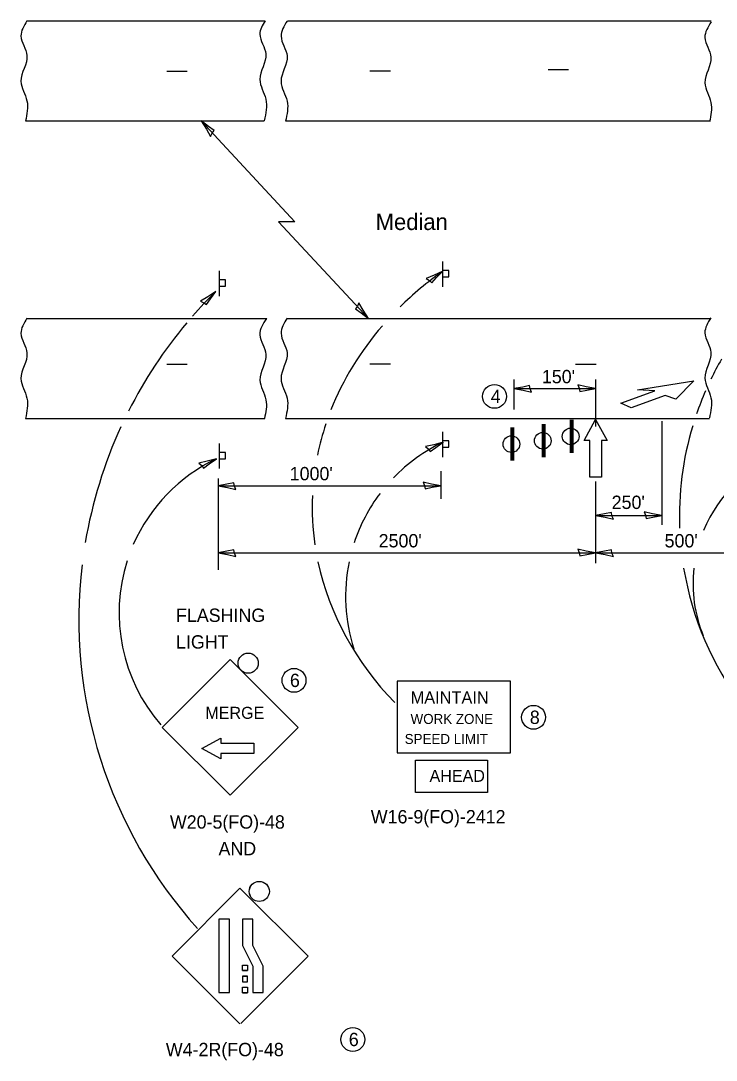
# Model space of a CAD drawing. Extents: x 1920121 to 1937144, y 1296471 to 1305112.
# Drawn here: x 1929162.2 to 1929475.1, y 1303968.1 to 1304435.8 of the extents above; entities that cross this region are included whole.
import ezdxf

# ---------------------------------------------------------------- set-up
doc = ezdxf.new("R2010")
doc.units = 0
for name, color, linetype in [('Design_PR_PMK Symbols', 7, 'Continuous'), ('Design_PR_Roadway Notes', 7, 'Continuous'), ('Level 20', 7, 'Continuous'), ('Level 22', 7, 'Continuous'), ('Level 24', 7, 'Continuous'), ('Level 25', 7, 'Continuous'), ('Stage_Construction Traffic Control', 7, 'Continuous')]:
    doc.layers.add(name, color=color, linetype=linetype)

msp = doc.modelspace()

# ---------------------------------------------------------------- linework, layer by layer
at = {"layer": 'Design_PR_PMK Symbols'}
for p, q in [((1929432.22, 1304263.75), (1929447.45, 1304269.3)), ((1929439.6, 1304269.8), (1929464.97, 1304273.78)), ((1929447.45, 1304269.3), (1929439.6, 1304269.8)), ((1929464.97, 1304273.78), (1929456.95, 1304265.58)), ((1929452.06, 1304267.15), (1929436.83, 1304261.6)), ((1929456.95, 1304265.58), (1929452.06, 1304267.15)), ((1929436.83, 1304261.6), (1929432.22, 1304263.75))]:
    msp.add_line(p, q, dxfattribs=at)
at = {"layer": 'Design_PR_Roadway Notes'}
for p, q in [((1929164.84, 1304435.78), (1929272.14, 1304435.78)), ((1929282.15, 1304435.78), (1929472.79, 1304435.78)), ((1929227.93, 1304413.1), (1929237.13, 1304413.1)), ((1929227.93, 1304413.1), (1929237.13, 1304413.1)), ((1929319.28, 1304413.25), (1929328.47, 1304413.25)), ((1929319.28, 1304413.25), (1929328.47, 1304413.25)), ((1929164.32, 1304390.72), (1929271.72, 1304390.72)), ((1929281.32, 1304390.72), (1929472.03, 1304390.72)), ((1929351.99, 1304327.51), (1929351.99, 1304316.17)), ((1929251.49, 1304323.27), (1929251.49, 1304311.93)), ((1929164.96, 1304301.89), (1929272.9, 1304301.89)), ((1929281.89, 1304301.89), (1929472.68, 1304301.89)), ((1929384, 1304274.43), (1929384, 1304260.95)), ((1929420.8, 1304274.43), (1929420.8, 1304253.24)), ((1929164.4, 1304256.83), (1929272.02, 1304256.83)), ((1929281.36, 1304256.83), (1929472, 1304256.83)), ((1929450.61, 1304255.61), (1929450.61, 1304208.93)), ((1929351.99, 1304250.78), (1929351.99, 1304239.45)), ((1929251.49, 1304245.66), (1929251.49, 1304234.32)), ((1929250.97, 1304229.83), (1929250.97, 1304188.82)), ((1929420.8, 1304228.52), (1929420.8, 1304191.75))]:
    msp.add_line(p, q, dxfattribs=at)
for points in [[(1929243.4, 1304390.72), (1929285.56, 1304345.34), (1929278.16, 1304345.34), (1929318.57, 1304301.89)], [(1929256.4, 1304148.35), (1929225.77, 1304117.81), (1929256.44, 1304087.3), (1929286.95, 1304117.81), (1929256.4, 1304148.35)], [(1929259.7, 1303985.54), (1929260.78, 1303984.47)]]:
    msp.add_lwpolyline(points, dxfattribs=at)
for points in [[(1929354.82, 1304323.45), (1929351.99, 1304323.45), (1929351.99, 1304320.62), (1929354.82, 1304320.62)], [(1929254.33, 1304319.22), (1929251.49, 1304319.22), (1929251.49, 1304316.38), (1929254.33, 1304316.38)], [(1929243.03, 1304309.6), (1929244.57, 1304308.97), (1929245.79, 1304308.1), (1929247.53, 1304310.73), (1929249.89, 1304314.04), (1929246.31, 1304311.59)], [(1929418.2, 1304230.46), (1929418.2, 1304246.9), (1929415.61, 1304246.9), (1929420.8, 1304256.41), (1929426, 1304246.9), (1929423.4, 1304246.9), (1929423.4, 1304230.46)], [(1929354.82, 1304246.73), (1929351.99, 1304246.73), (1929351.99, 1304243.9), (1929354.82, 1304243.9)], [(1929254.33, 1304241.61), (1929251.49, 1304241.61), (1929251.49, 1304238.77), (1929254.33, 1304238.77)], [(1929331.47, 1304106.41), (1929382.58, 1304106.41), (1929382.58, 1304138.69), (1929331.47, 1304138.69)], [(1929267.01, 1304106.05), (1929252.24, 1304106.05), (1929252.24, 1304103.71), (1929243.69, 1304108.38), (1929252.24, 1304113.04), (1929252.24, 1304110.71), (1929267.01, 1304110.71)], [(1929339.72, 1304103.16), (1929372.2, 1304103.16), (1929372.2, 1304088.57), (1929339.72, 1304088.57)], [(1929251.36, 1303998.59), (1929256.06, 1303998.59), (1929256.06, 1304031.51), (1929251.36, 1304031.51)], [(1929266.6, 1303998.59), (1929271.3, 1303998.6), (1929271.3, 1304010.36), (1929266.59, 1304019.75), (1929266.6, 1304031.52), (1929261.9, 1304031.51), (1929261.9, 1304019.75), (1929266.6, 1304010.35)]]:
    msp.add_lwpolyline(points, close=True, dxfattribs=at)
for centre, radius in [((1929375.33, 1304266.8), 5.37), ((1929397.03, 1304246.84), 3.75), ((1929264.51, 1304146.76), 4.53), ((1929285.12, 1304139.02), 5.37), ((1929392.9, 1304122.39), 5.37), ((1929269.5, 1304044.05), 4.53), ((1929311.61, 1303977.43), 5.37)]:
    msp.add_circle(centre, radius, dxfattribs=at)
for centre, radius, start, end in [((1929396.05, 1304166.44), 207.73, 134.7192, 138.9109), ((1929396.05, 1304166.44), 207.73, 140.0131, 153.1733), ((1929599.94, 1304212.79), 141.46, 150.0203, 154.1332), ((1929599.94, 1304212.79), 141.46, 156.4754, 160.9871), ((1929396.05, 1304166.44), 207.73, 155.3276, 170.4002), ((1929599.94, 1304212.79), 141.46, 163.2504, 182.1713), ((1929385.05, 1304176.86), 76.74, 115.3613, 136.0153), ((1929527.02, 1304182.61), 62.41, 109.9433, 157.4845), ((1929283.14, 1304169.38), 76.74, 115.3613, 156.3929), ((1929385.05, 1304176.86), 76.74, 142.9182, 161.708), ((1929396.05, 1304166.44), 207.73, 173.2012, 222.0128), ((1929283.14, 1304169.38), 76.74, 162.2703, 220.9635), ((1929385.05, 1304176.86), 76.74, 168.3162, 197.9178), ((1929599.94, 1304212.79), 141.46, 189.4873, 216.9957), ((1929527.02, 1304182.61), 62.41, 173.6613, 202.2018)]:
    msp.add_arc(centre, radius, start, end, dxfattribs=at)
for start_param, end_param in [(2.268919, 2.433995), (2.511494, 2.819959), (2.867621, 2.970885), (3.103312, 3.263559), (3.319346, 3.826951)]:
    msp.add_ellipse((1929457.92, 1304216.83), major_axis=(164.64, 0), ratio=0.843016, start_param=start_param, end_param=end_param, dxfattribs=at)
for points in [[(1929165, 1304435.79), (1929162.28, 1304429), (1929165, 1304420.17), (1929162.28, 1304408.61), (1929165, 1304399.78), (1929164.32, 1304390.72)], [(1929472.79, 1304435.34), (1929469.96, 1304428.27), (1929472.68, 1304419.44), (1929469.96, 1304407.89), (1929472.68, 1304399.05), (1929472.03, 1304390.32)], [(1929165, 1304301.97), (1929162.28, 1304295.18), (1929165, 1304286.35), (1929162.28, 1304274.79), (1929165, 1304265.96), (1929164.32, 1304256.9)], [(1929272.71, 1304301.9), (1929269.76, 1304294.52), (1929272.47, 1304285.68), (1929269.76, 1304274.13), (1929272.47, 1304265.3), (1929271.83, 1304256.78)], [(1929282.02, 1304301.97), (1929279.3, 1304295.18), (1929282.02, 1304286.35), (1929279.3, 1304274.79), (1929282.02, 1304265.96), (1929281.34, 1304256.9)], [(1929472.68, 1304302.2), (1929469.96, 1304295.4), (1929472.68, 1304286.57), (1929469.96, 1304275.02), (1929472.68, 1304266.19), (1929472, 1304257.12)]]:
    msp.add_spline(points, degree=3, dxfattribs=at)
at = {"layer": 'Level 20'}
for points in [[(1929261.14, 1303984.68), (1929291.47, 1304014.94), (1929260.81, 1304045.45), (1929230.3, 1304014.94), (1929260.77, 1303984.47)], [(1929261.15, 1303984.68), (1929291.48, 1304014.93), (1929260.82, 1304045.45), (1929230.31, 1304014.93), (1929260.78, 1303984.47)]]:
    msp.add_lwpolyline(points, dxfattribs=at)
for points in [[(1929251.35, 1303998.6), (1929256.05, 1303998.6), (1929256.05, 1304031.51), (1929251.35, 1304031.51)], [(1929251.36, 1303998.59), (1929256.06, 1303998.59), (1929256.06, 1304031.51), (1929251.36, 1304031.51)], [(1929266.6, 1303998.6), (1929271.29, 1303998.6), (1929271.29, 1304010.36), (1929266.59, 1304019.76), (1929266.6, 1304031.52), (1929261.89, 1304031.51), (1929261.89, 1304019.76), (1929266.6, 1304010.35)], [(1929266.6, 1303998.59), (1929271.3, 1303998.6), (1929271.3, 1304010.36), (1929266.59, 1304019.75), (1929266.6, 1304031.52), (1929261.9, 1304031.51), (1929261.9, 1304019.75), (1929266.6, 1304010.35)]]:
    msp.add_lwpolyline(points, close=True, dxfattribs=at)
for centre, radius in [((1929409.58, 1304248.79), 3.75), ((1929382.91, 1304245.33), 3.75), ((1929269.49, 1304044.05), 4.53), ((1929269.5, 1304044.05), 4.53)]:
    msp.add_circle(centre, radius, dxfattribs=at)
for points in [[(1929272.16, 1304435.81), (1929269.75, 1304429.78), (1929272.46, 1304420.94), (1929269.75, 1304409.39), (1929272.46, 1304400.56), (1929271.73, 1304390.84)], [(1929282.01, 1304435.67), (1929279.3, 1304428.87), (1929282.01, 1304420.04), (1929279.3, 1304408.49), (1929282.01, 1304399.66), (1929281.33, 1304390.59)]]:
    msp.add_spline(points, degree=3, dxfattribs=at)
at = {"layer": 'Level 22'}
for p, q in [((1929383.99, 1304274.43), (1929383.99, 1304260.95)), ((1929384, 1304274.43), (1929384, 1304260.95)), ((1929420.79, 1304274.43), (1929420.79, 1304253.25)), ((1929420.8, 1304274.43), (1929420.8, 1304253.24)), ((1929351.21, 1304233.12), (1929351.21, 1304220.64))]:
    msp.add_line(p, q, dxfattribs=at)
at = {"layer": 'Level 24'}
for p, q in [((1929384, 1304270.31), (1929420.8, 1304270.31)), ((1929250.96, 1304226.6), (1929351.21, 1304226.6)), ((1929420.8, 1304213.18), (1929450.61, 1304213.18)), ((1929250.96, 1304196.41), (1929420.8, 1304196.41)), ((1929420.8, 1304196.41), (1929505.55, 1304196.41))]:
    msp.add_line(p, q, dxfattribs=at)
for points in [[(1929247.62, 1304383.72), (1929248.3, 1304385.24), (1929249.21, 1304386.43), (1929246.63, 1304388.26), (1929243.4, 1304390.72), (1929245.74, 1304387.06)], [(1929344.59, 1304319.9), (1929346.01, 1304319.02), (1929347.07, 1304317.96), (1929349.22, 1304320.27), (1929352.09, 1304323.15), (1929348.16, 1304321.32)], [(1929314.35, 1304308.89), (1929313.66, 1304307.36), (1929312.76, 1304306.17), (1929315.34, 1304304.35), (1929318.57, 1304301.89), (1929316.23, 1304305.54)], [(1929392, 1304268.64), (1929391.35, 1304270.18), (1929391.1, 1304271.65), (1929388, 1304271.01), (1929384, 1304270.31), (1929388.27, 1304269.54)], [(1929412.8, 1304271.99), (1929413.46, 1304270.45), (1929413.71, 1304268.98), (1929416.8, 1304269.62), (1929420.8, 1304270.31), (1929416.54, 1304271.09)], [(1929344.24, 1304244.28), (1929345.48, 1304243.17), (1929346.34, 1304241.95), (1929348.86, 1304243.86), (1929352.18, 1304246.2), (1929347.99, 1304245.07)], [(1929242.33, 1304236.81), (1929243.58, 1304235.7), (1929244.44, 1304234.47), (1929246.96, 1304236.38), (1929250.28, 1304238.72), (1929246.09, 1304237.6)], [(1929258.96, 1304224.92), (1929258.31, 1304226.46), (1929258.06, 1304227.94), (1929254.96, 1304227.29), (1929250.96, 1304226.6), (1929255.23, 1304225.82)], [(1929343.21, 1304228.27), (1929343.87, 1304226.73), (1929344.12, 1304225.26), (1929347.21, 1304225.9), (1929351.21, 1304226.6), (1929346.95, 1304227.37)], [(1929428.8, 1304211.51), (1929428.15, 1304213.05), (1929427.9, 1304214.52), (1929424.8, 1304213.88), (1929420.8, 1304213.18), (1929425.07, 1304212.41)], [(1929442.61, 1304214.86), (1929443.26, 1304213.32), (1929443.51, 1304211.85), (1929446.61, 1304212.49), (1929450.61, 1304213.18), (1929446.34, 1304213.96)], [(1929258.96, 1304194.74), (1929258.31, 1304196.28), (1929258.06, 1304197.75), (1929254.96, 1304197.1), (1929250.96, 1304196.41), (1929255.23, 1304195.64)], [(1929412.8, 1304198.09), (1929413.46, 1304196.55), (1929413.71, 1304195.07), (1929416.8, 1304195.72), (1929420.8, 1304196.41), (1929416.54, 1304197.19)], [(1929428.8, 1304194.74), (1929428.15, 1304196.28), (1929427.9, 1304197.75), (1929424.8, 1304197.1), (1929420.8, 1304196.41), (1929425.07, 1304195.64)]]:
    msp.add_lwpolyline(points, close=True, dxfattribs=at)
at = {"layer": 'Level 25'}
for p, q in [((1929227.94, 1304413.1), (1929237.13, 1304413.1)), ((1929227.94, 1304413.1), (1929237.13, 1304413.1)), ((1929319.29, 1304413.25), (1929328.48, 1304413.25)), ((1929319.29, 1304413.25), (1929328.48, 1304413.25)), ((1929399.47, 1304413.86), (1929408.67, 1304413.86)), ((1929227.94, 1304281.33), (1929237.13, 1304281.33)), ((1929319.29, 1304281.48), (1929328.48, 1304281.48)), ((1929411.81, 1304281.37), (1929421.01, 1304281.37))]:
    msp.add_line(p, q, dxfattribs=at)
at = {"layer": 'Stage_Construction Traffic Control'}
for p, q in [((1929261.89, 1304010.88), (1929264.24, 1304010.88)), ((1929261.89, 1304008.39), (1929264.24, 1304008.39)), ((1929261.89, 1304005.91), (1929264.24, 1304005.91)), ((1929261.89, 1304003.43), (1929264.24, 1304003.43)), ((1929261.89, 1304000.94), (1929264.24, 1304000.94)), ((1929261.89, 1303998.46), (1929264.24, 1303998.46))]:
    msp.add_line(p, q, dxfattribs=at)
for points in [[(1929261.89, 1304010.88), (1929264.24, 1304010.88), (1929264.24, 1304008.39), (1929261.89, 1304008.39)], [(1929264.24, 1304005.91), (1929261.89, 1304005.91), (1929261.89, 1304003.43), (1929264.24, 1304003.43)], [(1929261.89, 1304000.94), (1929264.24, 1304000.94), (1929264.24, 1303998.46), (1929261.89, 1303998.46)]]:
    msp.add_lwpolyline(points, close=True, dxfattribs=at)

# ---------------------------------------------------------------- texts
at = {"layer": 'Design_PR_Roadway Notes'}
for s, height, p in [('Median', 7.402, (1929321.85, 1304341.65)), ('4', 6, (1929373.63, 1304263.8)), ('I', 14.9, (1929394.69, 1304239.41)), ('6', 6, (1929283.28, 1304136.02)), ('MERGE', 5.407, (1929245.24, 1304121.7)), ('8', 6, (1929391.2, 1304119.39)), ('AHEAD', 5.407, (1929346.09, 1304093.34)), ('6', 6, (1929309.77, 1303974.43))]:
    msp.add_text(s, height=height, dxfattribs=at).set_placement(p)
at = {"layer": 'Level 20'}
for p in [(1929407.24, 1304241.37), (1929380.58, 1304237.9)]:
    msp.add_text('I', height=14.9, dxfattribs=at).set_placement(p)
at = {"layer": 'Level 22'}
for s, height, p in [('MAINTAIN', 5.5, (1929337.57, 1304128.54)), ('WORK ZONE', 4.5, (1929337.55, 1304119.4)), ('SPEED LIMIT', 4.5, (1929334.91, 1304110.4))]:
    msp.add_text(s, height=height, dxfattribs=at).set_placement(p)
at = {"layer": 'Level 24'}
for s, p in [("150'", (1929396.63, 1304272.7)), ("1000'", (1929283.19, 1304229.04)), ("250'", (1929428.03, 1304216.13)), ("2500'", (1929323.2, 1304198.85)), ("500'", (1929451.84, 1304198.83)), ('FLASHING', (1929232.04, 1304165.32)), ('LIGHT', (1929232.04, 1304153.32)), ('W20-5(FO)-48', (1929229.28, 1304072.29)), ('W16-9(FO)-2412', (1929319.65, 1304074.66)), ('AND', (1929251.16, 1304060.29)), ('W4-2R(FO)-48', (1929227.46, 1303969.9))]:
    msp.add_text(s, height=6, dxfattribs=at).set_placement(p)

doc.saveas('drawing.dxf')
